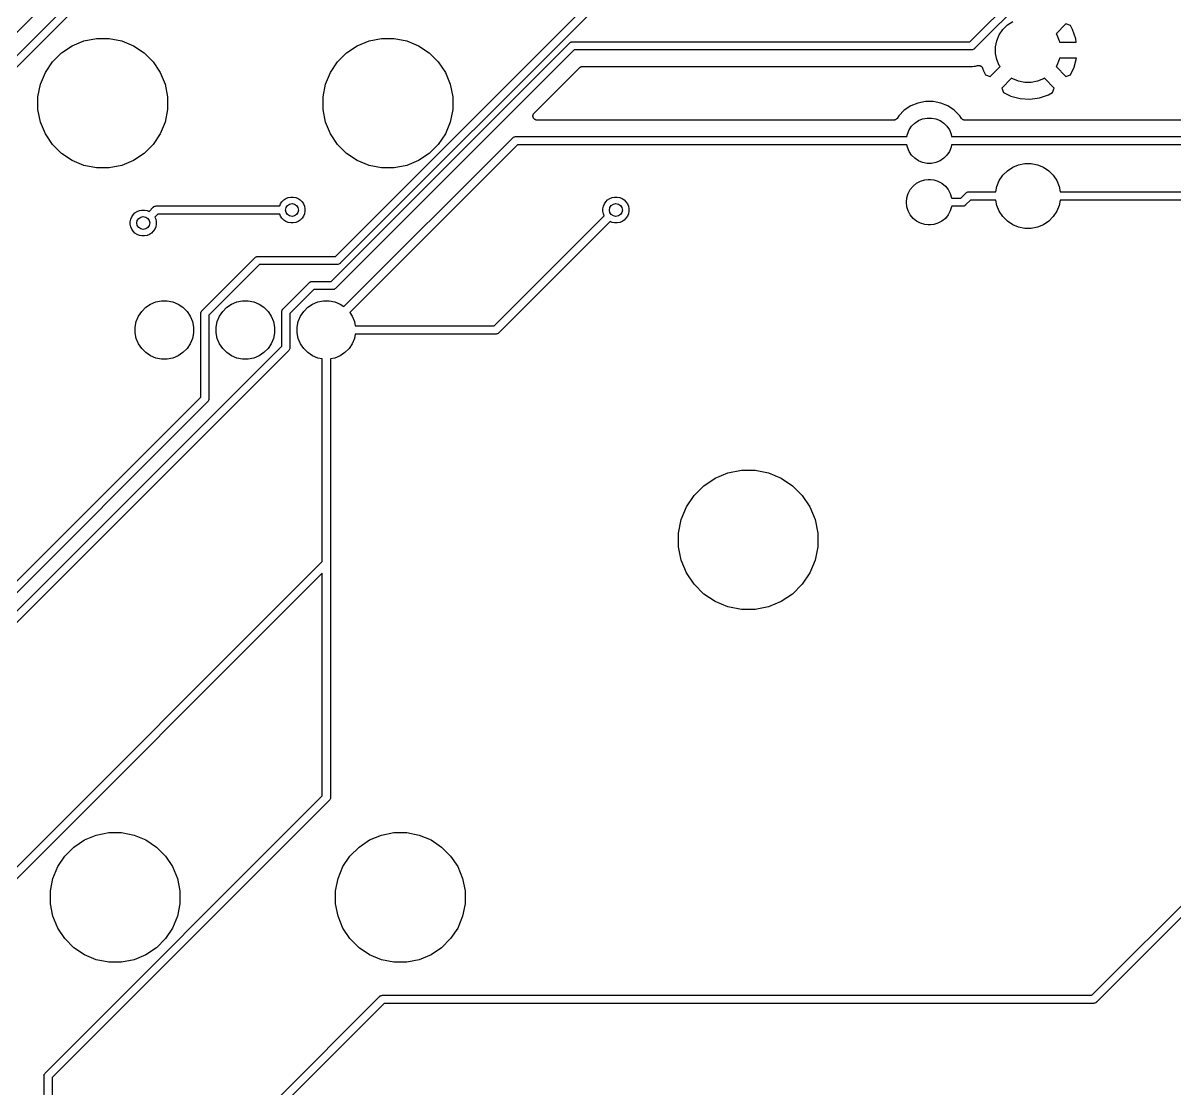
# Model space of a CAD drawing. Extents: x 3.01 to 9.03, y -6.32 to -2.47.
# Drawn here: x 5.039 to 6.439, y -5.037 to -3.742 of the extents above; entities that cross this region are included whole.
import ezdxf

# ---------------------------------------------------------------- set-up
doc = ezdxf.new("R2010")
doc.units = 0
doc.header["$MEASUREMENT"] = 0
doc.layers.add('BLACK', color=7, linetype='CONTINUOUS')

msp = doc.modelspace()

# ---------------------------------------------------------------- linework, layer by layer
at = {"layer": 'BLACK', "linetype": 'CONTINUOUS'}
for p, q in [((6.18934, -3.76491), (6.41422, -3.54004)), ((6.41991, -3.54827), (6.19503, -3.77314)), ((5.11492, -3.66983), (3.74858, -5.03618)), ((3.72058, -5.09246), (5.12993, -3.68311)), ((5.13562, -3.69134), (3.72758, -5.09938)), ((5.41851, -4.02567), (5.74336, -3.70084)), ((5.74905, -3.70907), (5.4242, -4.0339)), ((6.22511, -3.75635), (6.22942, -3.7499)), ((6.22942, -3.7499), (6.2349, -3.74442)), ((6.2349, -3.74442), (6.24135, -3.74011)), ((6.30599, -3.74315), (6.29405, -3.75509)), ((6.31161, -3.74519), (6.30599, -3.74315)), ((6.31417, -3.75), (6.31161, -3.74519)), ((6.31803, -3.76114), (6.31417, -3.75)), ((5.09853, -3.76963), (5.11286, -3.7637)), ((5.11286, -3.7637), (5.12807, -3.76067)), ((5.12807, -3.76067), (5.14358, -3.76067)), ((5.14358, -3.76067), (5.15879, -3.7637)), ((5.15879, -3.7637), (5.17312, -3.76963)), ((5.44499, -3.76963), (5.45932, -3.7637)), ((5.45932, -3.7637), (5.47453, -3.76067)), ((5.47453, -3.76067), (5.49004, -3.76067)), ((5.49004, -3.76067), (5.50525, -3.7637)), ((5.50525, -3.7637), (5.51958, -3.76963)), ((6.22063, -3.77112), (6.22214, -3.76352)), ((6.22214, -3.76352), (6.22511, -3.75635)), ((6.29405, -3.75509), (6.29489, -3.75635)), ((6.29489, -3.75635), (6.29786, -3.76352)), ((6.29786, -3.76352), (6.29818, -3.76516)), ((6.31858, -3.76516), (6.31803, -3.76114)), ((5.07467, -3.78922), (5.08563, -3.77825)), ((5.08563, -3.77825), (5.09853, -3.76963)), ((5.17312, -3.76963), (5.18602, -3.77825)), ((5.18602, -3.77825), (5.19699, -3.78922)), ((5.41316, -4.05614), (5.70277, -3.76652)), ((5.70846, -3.77475), (5.41885, -4.06437)), ((5.42112, -3.78922), (5.43209, -3.77825)), ((5.43209, -3.77825), (5.44499, -3.76963)), ((5.51958, -3.76963), (5.53248, -3.77825)), ((5.53248, -3.77825), (5.54344, -3.78922)), ((5.70277, -3.76652), (5.70292, -3.76633)), ((5.70292, -3.76633), (5.70311, -3.76618)), ((5.70311, -3.76618), (5.70367, -3.76572)), ((5.70311, -3.76618), (5.70311, -3.76618)), ((5.70367, -3.76572), (5.70428, -3.76539)), ((5.70367, -3.76572), (5.70367, -3.76572)), ((5.70367, -3.76572), (5.70367, -3.76572)), ((5.70428, -3.76539), (5.70452, -3.76526)), ((5.70452, -3.76526), (5.70453, -3.76526)), ((5.70453, -3.76526), (5.70489, -3.76515)), ((5.70489, -3.76515), (5.70545, -3.76498)), ((5.70545, -3.76498), (5.70618, -3.76491)), ((5.70545, -3.76498), (5.70545, -3.76498)), ((5.70545, -3.76498), (5.70545, -3.76498)), ((5.70618, -3.76491), (5.70642, -3.76488)), ((5.70618, -3.76491), (5.70618, -3.76491)), ((5.70642, -3.76488), (5.70666, -3.76491)), ((5.70666, -3.76491), (6.18934, -3.76491)), ((6.19114, -3.77475), (5.70846, -3.77475)), ((6.19138, -3.77477), (6.19114, -3.77475)), ((6.19162, -3.77475), (6.19138, -3.77477)), ((6.19234, -3.77468), (6.19162, -3.77475)), ((6.19162, -3.77475), (6.19162, -3.77475)), ((6.19327, -3.7744), (6.19234, -3.77468)), ((6.19413, -3.77394), (6.19327, -3.7744)), ((6.19487, -3.77332), (6.19413, -3.77394)), ((6.19503, -3.77314), (6.19487, -3.77332)), ((6.22063, -3.77888), (6.22063, -3.77112)), ((6.29818, -3.76516), (6.31858, -3.76516)), ((5.06605, -3.80211), (5.07467, -3.78922)), ((5.19699, -3.78922), (5.20561, -3.80211)), ((5.4125, -3.80211), (5.42112, -3.78922)), ((5.54344, -3.78922), (5.55206, -3.80211)), ((6.22214, -3.78648), (6.22063, -3.77888)), ((6.22511, -3.79365), (6.22214, -3.78648)), ((6.29786, -3.78648), (6.29489, -3.79365)), ((6.29818, -3.78484), (6.29786, -3.78648)), ((6.3188, -3.78484), (6.29818, -3.78484)), ((6.31595, -3.79571), (6.3188, -3.78484)), ((5.06011, -3.81644), (5.06605, -3.80211)), ((5.20561, -3.80211), (5.21154, -3.81644)), ((5.40657, -3.81644), (5.4125, -3.80211)), ((5.55206, -3.80211), (5.558, -3.81644)), ((5.69532, -3.81617), (5.71528, -3.79621)), ((5.71528, -3.79621), (5.71529, -3.7962)), ((5.71529, -3.7962), (5.71533, -3.79616)), ((5.71529, -3.7962), (5.71529, -3.7962)), ((5.71529, -3.7962), (5.71529, -3.7962)), ((5.71533, -3.79616), (5.71569, -3.79587)), ((5.71569, -3.79587), (5.71604, -3.79558)), ((5.71604, -3.79558), (5.71607, -3.79557)), ((5.71607, -3.79557), (5.71609, -3.79555)), ((5.71609, -3.79555), (5.7165, -3.79534)), ((5.7165, -3.79534), (5.71691, -3.79513)), ((5.71691, -3.79513), (5.71693, -3.79512)), ((5.71693, -3.79512), (5.71695, -3.79511)), ((5.71695, -3.79511), (5.7174, -3.79498)), ((5.7174, -3.79498), (5.71784, -3.79484)), ((5.71784, -3.79484), (5.71787, -3.79484)), ((5.71787, -3.79484), (5.71789, -3.79483)), ((5.71789, -3.79483), (5.71835, -3.79479)), ((5.71835, -3.79479), (5.71881, -3.79475)), ((5.71881, -3.79475), (6.18991, -3.79475)), ((6.18991, -3.79475), (6.18998, -3.79475)), ((6.18998, -3.79475), (6.19019, -3.79477)), ((6.19019, -3.79477), (6.1904, -3.79477)), ((6.1904, -3.79477), (6.19138, -3.79487)), ((6.19138, -3.79487), (6.19236, -3.79477)), ((6.19236, -3.79477), (6.19237, -3.79477)), ((6.19237, -3.79477), (6.19444, -3.79457)), ((6.19444, -3.79457), (6.19626, -3.79439)), ((6.19444, -3.79457), (6.19444, -3.79457)), ((6.19444, -3.79457), (6.19444, -3.79457)), ((6.19626, -3.79439), (6.19856, -3.79369)), ((6.19856, -3.79369), (6.19862, -3.79367)), ((6.19862, -3.79367), (6.19899, -3.7936)), ((6.19899, -3.7936), (6.19936, -3.79352)), ((6.19936, -3.79352), (6.19947, -3.79352)), ((6.19947, -3.79352), (6.19958, -3.79349)), ((6.19958, -3.79349), (6.19996, -3.7935)), ((6.19996, -3.7935), (6.20033, -3.79349)), ((6.20033, -3.79349), (6.20045, -3.79351)), ((6.20045, -3.79351), (6.20056, -3.79351)), ((6.20056, -3.79351), (6.20093, -3.79358)), ((6.20093, -3.79358), (6.2013, -3.79365)), ((6.2013, -3.79365), (6.2014, -3.79369)), ((6.2014, -3.79369), (6.20151, -3.79371)), ((6.20151, -3.79371), (6.20186, -3.79386)), ((6.20186, -3.79386), (6.20221, -3.79399)), ((6.20221, -3.79399), (6.20231, -3.79405)), ((6.20231, -3.79405), (6.20241, -3.79409)), ((6.20241, -3.79409), (6.20272, -3.7943)), ((6.20272, -3.7943), (6.20304, -3.7945)), ((6.20304, -3.7945), (6.20312, -3.79458)), ((6.20312, -3.79458), (6.20322, -3.79464)), ((6.20322, -3.79464), (6.20348, -3.79491)), ((6.20348, -3.79491), (6.20375, -3.79517)), ((6.20375, -3.79517), (6.20382, -3.79526)), ((6.20382, -3.79526), (6.2039, -3.79534)), ((6.2039, -3.79534), (6.20411, -3.79565)), ((6.20411, -3.79565), (6.20433, -3.79596)), ((6.20433, -3.79596), (6.20437, -3.79606)), ((6.20437, -3.79606), (6.20444, -3.79615)), ((6.20444, -3.79615), (6.20458, -3.7965)), ((6.20458, -3.7965), (6.20473, -3.79684)), ((6.20473, -3.79684), (6.20582, -3.8)), ((6.20582, -3.8), (6.20839, -3.80481)), ((6.20839, -3.80481), (6.21401, -3.80685)), ((6.21401, -3.80685), (6.22595, -3.79491)), ((6.22595, -3.79491), (6.22511, -3.79365)), ((6.29489, -3.79365), (6.29405, -3.79491)), ((6.29405, -3.79491), (6.30599, -3.80685)), ((6.30599, -3.80685), (6.3115, -3.80485)), ((6.3115, -3.80485), (6.31595, -3.79571)), ((5.05709, -3.83165), (5.06011, -3.81644)), ((5.21154, -3.81644), (5.21457, -3.83165)), ((5.40354, -3.83165), (5.40657, -3.81644)), ((5.558, -3.81644), (5.56102, -3.83165)), ((5.65995, -3.85154), (5.69532, -3.81617)), ((5.69532, -3.81617), (5.69532, -3.81617)), ((6.24009, -3.80905), (6.22815, -3.82099)), ((6.24135, -3.80989), (6.24009, -3.80905)), ((6.24852, -3.81286), (6.24135, -3.80989)), ((6.25612, -3.81437), (6.24852, -3.81286)), ((6.26388, -3.81437), (6.25612, -3.81437)), ((6.27148, -3.81286), (6.26388, -3.81437)), ((6.27865, -3.80989), (6.27148, -3.81286)), ((6.27991, -3.80905), (6.27865, -3.80989)), ((6.29185, -3.82099), (6.27991, -3.80905)), ((5.05709, -3.84716), (5.05709, -3.83165)), ((5.21457, -3.83165), (5.21457, -3.84716)), ((5.40354, -3.84716), (5.40354, -3.83165)), ((5.56102, -3.83165), (5.56102, -3.84716)), ((6.22815, -3.82099), (6.23015, -3.8265)), ((6.23015, -3.8265), (6.23929, -3.83095)), ((6.23929, -3.83095), (6.2506, -3.83391)), ((6.2506, -3.83391), (6.26227, -3.83461)), ((6.26227, -3.83461), (6.27386, -3.83303)), ((6.27386, -3.83303), (6.285, -3.82917)), ((6.285, -3.82917), (6.28981, -3.82661)), ((6.28981, -3.82661), (6.29185, -3.82099)), ((5.06011, -3.86238), (5.05709, -3.84716)), ((5.21457, -3.84716), (5.21154, -3.86238)), ((5.40657, -3.86238), (5.40354, -3.84716)), ((5.56102, -3.84716), (5.558, -3.86238)), ((6.10968, -3.84806), (6.10306, -3.85468)), ((6.11747, -3.84285), (6.10968, -3.84806)), ((6.12613, -3.83927), (6.11747, -3.84285)), ((6.13532, -3.83744), (6.12613, -3.83927)), ((6.14468, -3.83744), (6.13532, -3.83744)), ((6.15387, -3.83927), (6.14468, -3.83744)), ((6.16253, -3.84285), (6.15387, -3.83927)), ((6.17032, -3.84806), (6.16253, -3.84285)), ((6.17694, -3.85468), (6.17032, -3.84806)), ((5.06605, -3.87671), (5.06011, -3.86238)), ((5.21154, -3.86238), (5.20561, -3.87671)), ((5.4125, -3.87671), (5.40657, -3.86238)), ((5.558, -3.86238), (5.55206, -3.87671)), ((5.65848, -3.85504), (5.65853, -3.85456)), ((5.65848, -3.85505), (5.65848, -3.85504)), ((5.65848, -3.85506), (5.65848, -3.85505)), ((5.65853, -3.85554), (5.65848, -3.85506)), ((5.65853, -3.85456), (5.65858, -3.85409)), ((5.65857, -3.85602), (5.65853, -3.85554)), ((5.65858, -3.85603), (5.65857, -3.85602)), ((5.65857, -3.85602), (5.65857, -3.85602)), ((5.65858, -3.85409), (5.65859, -3.85408)), ((5.65871, -3.8565), (5.65858, -3.85603)), ((5.65859, -3.85407), (5.65873, -3.85361)), ((5.65859, -3.85408), (5.65859, -3.85407)), ((5.65885, -3.85695), (5.65871, -3.8565)), ((5.65873, -3.85361), (5.65887, -3.85316)), ((5.65885, -3.85696), (5.65885, -3.85695)), ((5.65885, -3.85697), (5.65885, -3.85696)), ((5.65908, -3.8574), (5.65885, -3.85697)), ((5.65887, -3.85314), (5.6591, -3.85272)), ((5.65887, -3.85315), (5.65887, -3.85314)), ((5.65887, -3.85316), (5.65887, -3.85315)), ((5.6593, -3.85782), (5.65908, -3.8574)), ((5.6591, -3.85272), (5.65933, -3.8523)), ((5.65931, -3.85782), (5.6593, -3.85782)), ((5.65931, -3.85783), (5.65931, -3.85782)), ((5.65961, -3.8582), (5.65931, -3.85783)), ((5.65933, -3.85229), (5.65934, -3.85228)), ((5.65933, -3.8523), (5.65933, -3.85229)), ((5.65934, -3.85228), (5.65965, -3.85191)), ((5.65991, -3.85858), (5.65961, -3.8582)), ((5.65965, -3.85191), (5.65995, -3.85154)), ((5.65992, -3.85858), (5.65991, -3.85858)), ((5.65992, -3.85859), (5.65992, -3.85858)), ((5.66029, -3.8589), (5.65992, -3.85859)), ((5.66066, -3.8592), (5.66029, -3.8589)), ((5.66067, -3.85921), (5.66066, -3.8592)), ((5.66109, -3.85944), (5.66067, -3.85921)), ((5.66067, -3.85921), (5.66067, -3.85921)), ((5.66151, -3.85967), (5.66109, -3.85944)), ((5.66152, -3.85968), (5.66151, -3.85967)), ((5.66153, -3.85968), (5.66152, -3.85968)), ((5.66198, -3.85982), (5.66153, -3.85968)), ((5.66244, -3.85997), (5.66198, -3.85982)), ((5.66245, -3.85997), (5.66244, -3.85997)), ((5.66246, -3.85997), (5.66245, -3.85997)), ((5.66293, -3.86002), (5.66246, -3.85997)), ((5.66341, -3.86008), (5.66293, -3.86002)), ((5.66343, -3.86008), (5.66341, -3.86008)), ((5.66348, -3.86008), (5.66343, -3.86008)), ((5.66343, -3.86008), (5.66343, -3.86008)), ((5.66343, -3.86008), (5.66343, -3.86008)), ((6.09678, -3.86008), (5.66348, -3.86008)), ((6.09724, -3.86003), (6.09678, -3.86008)), ((6.0977, -3.85999), (6.09724, -3.86003)), ((6.09773, -3.85999), (6.0977, -3.85999)), ((6.09775, -3.85998), (6.09773, -3.85999)), ((6.0982, -3.85985), (6.09775, -3.85998)), ((6.09864, -3.85972), (6.0982, -3.85985)), ((6.09866, -3.85971), (6.09864, -3.85972)), ((6.09869, -3.8597), (6.09866, -3.85971)), ((6.0991, -3.85948), (6.09869, -3.8597)), ((6.09951, -3.85927), (6.0991, -3.85948)), ((6.09953, -3.85925), (6.09951, -3.85927)), ((6.09955, -3.85924), (6.09953, -3.85925)), ((6.09991, -3.85895), (6.09955, -3.85924)), ((6.10027, -3.85866), (6.09991, -3.85895)), ((6.10029, -3.85864), (6.10027, -3.85866)), ((6.1003, -3.85863), (6.10029, -3.85864)), ((6.1006, -3.85827), (6.1003, -3.85863)), ((6.1009, -3.85791), (6.1006, -3.85827)), ((6.10093, -3.85788), (6.1009, -3.85791)), ((6.10094, -3.85786), (6.10093, -3.85787)), ((6.10093, -3.85787), (6.10093, -3.85787)), ((6.10093, -3.85787), (6.10093, -3.85788)), ((6.10306, -3.85468), (6.10094, -3.85786)), ((6.12243, -3.86359), (6.12695, -3.86058)), ((6.12695, -3.86058), (6.13196, -3.8585)), ((6.13196, -3.8585), (6.13729, -3.85744)), ((6.13729, -3.85744), (6.14271, -3.85744)), ((6.14271, -3.85744), (6.14804, -3.8585)), ((6.14804, -3.8585), (6.15305, -3.86058)), ((6.15305, -3.86058), (6.15757, -3.86359)), ((6.17906, -3.85786), (6.17694, -3.85468)), ((6.17936, -3.85822), (6.17906, -3.85786)), ((6.17965, -3.85858), (6.17936, -3.85822)), ((6.17967, -3.85859), (6.17965, -3.85858)), ((6.17968, -3.85861), (6.17967, -3.85859)), ((6.18004, -3.85891), (6.17968, -3.85861)), ((6.18039, -3.8592), (6.18004, -3.85891)), ((6.18042, -3.85922), (6.18039, -3.8592)), ((6.18043, -3.85923), (6.18042, -3.85922)), ((6.18084, -3.85945), (6.18043, -3.85923)), ((6.18125, -3.85967), (6.18084, -3.85945)), ((6.18127, -3.85968), (6.18125, -3.85967)), ((6.18129, -3.85969), (6.18127, -3.85968)), ((6.18174, -3.85983), (6.18129, -3.85969)), ((6.18218, -3.85997), (6.18174, -3.85983)), ((6.1822, -3.85997), (6.18218, -3.85997)), ((6.18223, -3.85998), (6.1822, -3.85997)), ((6.18268, -3.86003), (6.18223, -3.85998)), ((6.18315, -3.86008), (6.18268, -3.86003)), ((6.1832, -3.86008), (6.18315, -3.86008)), ((6.18322, -3.86008), (6.1832, -3.86008)), ((6.1832, -3.86008), (6.1832, -3.86008)), ((6.1832, -3.86008), (6.1832, -3.86008)), ((6.67353, -3.86008), (6.18322, -3.86008)), ((5.07467, -3.8896), (5.06605, -3.87671)), ((5.20561, -3.87671), (5.19699, -3.8896)), ((5.42112, -3.8896), (5.4125, -3.87671)), ((5.55206, -3.87671), (5.54344, -3.8896)), ((6.1135, -3.87696), (6.11558, -3.87195)), ((6.11558, -3.87195), (6.11859, -3.86743)), ((6.11859, -3.86743), (6.12243, -3.86359)), ((6.15757, -3.86359), (6.16141, -3.86743)), ((6.16141, -3.86743), (6.16442, -3.87195)), ((6.16442, -3.87195), (6.1665, -3.87696)), ((5.08563, -3.90057), (5.07467, -3.8896)), ((5.19699, -3.8896), (5.18602, -3.90057)), ((5.43209, -3.90057), (5.42112, -3.8896)), ((5.42885, -4.08667), (5.63383, -3.88169)), ((5.63952, -3.88992), (5.43581, -4.09363)), ((5.54344, -3.8896), (5.53248, -3.90057)), ((5.63383, -3.88169), (5.63398, -3.8815)), ((5.63398, -3.8815), (5.63417, -3.88135)), ((5.63417, -3.88135), (5.63473, -3.88089)), ((5.63417, -3.88135), (5.63417, -3.88135)), ((5.63473, -3.88089), (5.63559, -3.88043)), ((5.63559, -3.88043), (5.63652, -3.88015)), ((5.63652, -3.88015), (5.63724, -3.88008)), ((5.63724, -3.88008), (5.63748, -3.88006)), ((5.63724, -3.88008), (5.63724, -3.88008)), ((5.63748, -3.88006), (5.63772, -3.88008)), ((5.63772, -3.88008), (6.11288, -3.88008)), ((6.11288, -3.88992), (5.63952, -3.88992)), ((6.11288, -3.88008), (6.1135, -3.87696)), ((6.1135, -3.89304), (6.11288, -3.88992)), ((6.1665, -3.87696), (6.16712, -3.88008)), ((6.16712, -3.88992), (6.1665, -3.89304)), ((6.16712, -3.88008), (6.67476, -3.88008)), ((6.67008, -3.88992), (6.16712, -3.88992)), ((5.09853, -3.90919), (5.08563, -3.90057)), ((5.18602, -3.90057), (5.17312, -3.90919)), ((5.44499, -3.90919), (5.43209, -3.90057)), ((5.53248, -3.90057), (5.51958, -3.90919)), ((6.11558, -3.89805), (6.1135, -3.89304)), ((6.11859, -3.90257), (6.11558, -3.89805)), ((6.12243, -3.90641), (6.11859, -3.90257)), ((6.16141, -3.90257), (6.15757, -3.90641)), ((6.16442, -3.89805), (6.16141, -3.90257)), ((6.1665, -3.89304), (6.16442, -3.89805)), ((5.11286, -3.91512), (5.09853, -3.90919)), ((5.12807, -3.91815), (5.11286, -3.91512)), ((5.14358, -3.91815), (5.12807, -3.91815)), ((5.15879, -3.91512), (5.14358, -3.91815)), ((5.17312, -3.90919), (5.15879, -3.91512)), ((5.45932, -3.91512), (5.44499, -3.90919)), ((5.47453, -3.91815), (5.45932, -3.91512)), ((5.49004, -3.91815), (5.47453, -3.91815)), ((5.50525, -3.91512), (5.49004, -3.91815)), ((5.51958, -3.90919), (5.50525, -3.91512)), ((6.12695, -3.90942), (6.12243, -3.90641)), ((6.13196, -3.9115), (6.12695, -3.90942)), ((6.13729, -3.91256), (6.13196, -3.9115)), ((6.14271, -3.91256), (6.13729, -3.91256)), ((6.14804, -3.9115), (6.14271, -3.91256)), ((6.15305, -3.90942), (6.14804, -3.9115)), ((6.15757, -3.90641), (6.15305, -3.90942)), ((6.2349, -3.92158), (6.24135, -3.91728)), ((6.24135, -3.91728), (6.24852, -3.91431)), ((6.24852, -3.91431), (6.25612, -3.9128)), ((6.25612, -3.9128), (6.26388, -3.9128)), ((6.26388, -3.9128), (6.27148, -3.91431)), ((6.27148, -3.91431), (6.27865, -3.91728)), ((6.27865, -3.91728), (6.2851, -3.92158)), ((6.1294, -3.93422), (6.1346, -3.93264)), ((6.1346, -3.93264), (6.13865, -3.93224)), ((6.13865, -3.93224), (6.14135, -3.93224)), ((6.14135, -3.93224), (6.1454, -3.93264)), ((6.1454, -3.93264), (6.1506, -3.93422)), ((6.22511, -3.93352), (6.22942, -3.92707)), ((6.22942, -3.92707), (6.2349, -3.92158)), ((6.2851, -3.92158), (6.29058, -3.92707)), ((6.29058, -3.92707), (6.29489, -3.93352)), ((6.11442, -3.94921), (6.11697, -3.94442)), ((6.11697, -3.94442), (6.12042, -3.94022)), ((6.12042, -3.94022), (6.12461, -3.93678)), ((6.12461, -3.93678), (6.1294, -3.93422)), ((6.1506, -3.93422), (6.15539, -3.93678)), ((6.15539, -3.93678), (6.15958, -3.94022)), ((6.15958, -3.94022), (6.16303, -3.94442)), ((6.16303, -3.94442), (6.16558, -3.94921)), ((6.22084, -3.94724), (6.22214, -3.94068)), ((6.22214, -3.94068), (6.22511, -3.93352)), ((6.29489, -3.93352), (6.29786, -3.94068)), ((6.29786, -3.94068), (6.29916, -3.94724)), ((5.35179, -3.96179), (5.35352, -3.95921)), ((5.35352, -3.95921), (5.35571, -3.95702)), ((5.35571, -3.95702), (5.35829, -3.9553)), ((5.35829, -3.9553), (5.36115, -3.95411)), ((5.36115, -3.95411), (5.3642, -3.9535)), ((5.3642, -3.9535), (5.3673, -3.9535)), ((5.3673, -3.9535), (5.37034, -3.95411)), ((5.37034, -3.95411), (5.37321, -3.9553)), ((5.37321, -3.9553), (5.37579, -3.95702)), ((5.37579, -3.95702), (5.37798, -3.95921)), ((5.37798, -3.95921), (5.3797, -3.96179)), ((5.7453, -3.96179), (5.74702, -3.95921)), ((5.74702, -3.95921), (5.74921, -3.95702)), ((5.74921, -3.95702), (5.75179, -3.9553)), ((5.75179, -3.9553), (5.75466, -3.95411)), ((5.75466, -3.95411), (5.7577, -3.9535)), ((5.7577, -3.9535), (5.7608, -3.9535)), ((5.7608, -3.9535), (5.76385, -3.95411)), ((5.76385, -3.95411), (5.76671, -3.9553)), ((5.76671, -3.9553), (5.76929, -3.95702)), ((5.76929, -3.95702), (5.77148, -3.95921)), ((5.77148, -3.95921), (5.77321, -3.96179)), ((6.11231, -3.9598), (6.11284, -3.9544)), ((6.11284, -3.96521), (6.11231, -3.9598)), ((6.11284, -3.9544), (6.11442, -3.94921)), ((6.16558, -3.94921), (6.16716, -3.9544)), ((6.16716, -3.9544), (6.16721, -3.95488)), ((6.16721, -3.95488), (6.17833, -3.95488)), ((6.17833, -3.95488), (6.18435, -3.94886)), ((6.19004, -3.95709), (6.18402, -3.96311)), ((6.18435, -3.94886), (6.18451, -3.94867)), ((6.18451, -3.94867), (6.18469, -3.94851)), ((6.18469, -3.94851), (6.18525, -3.94806)), ((6.18469, -3.94851), (6.18469, -3.94851)), ((6.18525, -3.94806), (6.18526, -3.94805)), ((6.18526, -3.94805), (6.18611, -3.9476)), ((6.18611, -3.9476), (6.18704, -3.94732)), ((6.18704, -3.94732), (6.18776, -3.94724)), ((6.18776, -3.94724), (6.188, -3.94722)), ((6.18776, -3.94724), (6.18776, -3.94724)), ((6.188, -3.94722), (6.18824, -3.94724)), ((6.18824, -3.94724), (6.22084, -3.94724)), ((6.22084, -3.95709), (6.19004, -3.95709)), ((6.22214, -3.96365), (6.22084, -3.95709)), ((6.29916, -3.95709), (6.29786, -3.96365)), ((6.29916, -3.94724), (6.47674, -3.94724)), ((6.47674, -3.95709), (6.29916, -3.95709)), ((5.17277, -3.97496), (5.17496, -3.97277)), ((5.17496, -3.97277), (5.17754, -3.97104)), ((5.17754, -3.97104), (5.18041, -3.96986)), ((5.18041, -3.96986), (5.18345, -3.96925)), ((5.18345, -3.96925), (5.18655, -3.96925)), ((5.18655, -3.96925), (5.18959, -3.96986)), ((5.18959, -3.96986), (5.19213, -3.97091)), ((5.19213, -3.97091), (5.1971, -3.96594)), ((5.1971, -3.96594), (5.19725, -3.96576)), ((5.19725, -3.96576), (5.19768, -3.9654)), ((5.19768, -3.9654), (5.198, -3.96514)), ((5.198, -3.96514), (5.19886, -3.96468)), ((5.19886, -3.96468), (5.19894, -3.96466)), ((5.19894, -3.96466), (5.19978, -3.9644)), ((5.20279, -3.97417), (5.19909, -3.97787)), ((5.19978, -3.9644), (5.20051, -3.96433)), ((5.20051, -3.96433), (5.20075, -3.96431)), ((5.20051, -3.96433), (5.20051, -3.96433)), ((5.20075, -3.96431), (5.20099, -3.96433)), ((5.20099, -3.96433), (5.35074, -3.96433)), ((5.35074, -3.97417), (5.20279, -3.97417)), ((5.35074, -3.96433), (5.35179, -3.96179)), ((5.35179, -3.97671), (5.35074, -3.97417)), ((5.3797, -3.96179), (5.38089, -3.96466)), ((5.38089, -3.97385), (5.3797, -3.97671)), ((5.38089, -3.96466), (5.3815, -3.9677)), ((5.3815, -3.9708), (5.38089, -3.97385)), ((5.3815, -3.9677), (5.3815, -3.9708)), ((5.7435, -3.9677), (5.74411, -3.96466)), ((5.7435, -3.9708), (5.7435, -3.9677)), ((5.74411, -3.97385), (5.7435, -3.9708)), ((5.74411, -3.96466), (5.7453, -3.96179)), ((5.74516, -3.97638), (5.74411, -3.97385)), ((5.77321, -3.96179), (5.77439, -3.96466)), ((5.77439, -3.97385), (5.77321, -3.97671)), ((5.77439, -3.96466), (5.775, -3.9677)), ((5.775, -3.9708), (5.77439, -3.97385)), ((5.775, -3.9677), (5.775, -3.9708)), ((6.11442, -3.9704), (6.11284, -3.96521)), ((6.11697, -3.97519), (6.11442, -3.9704)), ((6.16558, -3.9704), (6.16303, -3.97519)), ((6.16716, -3.96521), (6.16558, -3.9704)), ((6.16721, -3.96472), (6.16716, -3.96521)), ((6.18013, -3.96472), (6.16721, -3.96472)), ((6.18037, -3.96475), (6.18013, -3.96472)), ((6.18061, -3.96472), (6.18037, -3.96475)), ((6.18133, -3.96465), (6.18061, -3.96472)), ((6.18061, -3.96472), (6.18061, -3.96472)), ((6.18226, -3.96437), (6.18133, -3.96465)), ((6.18311, -3.96391), (6.18226, -3.96437)), ((6.18386, -3.9633), (6.18311, -3.96391)), ((6.18402, -3.96311), (6.18386, -3.9633)), ((6.22511, -3.97081), (6.22214, -3.96365)), ((6.22942, -3.97726), (6.22511, -3.97081)), ((6.29489, -3.97081), (6.29058, -3.97726)), ((6.29786, -3.96365), (6.29489, -3.97081)), ((5.16925, -3.98345), (5.16986, -3.98041)), ((5.16925, -3.98655), (5.16925, -3.98345)), ((5.16986, -3.98959), (5.16925, -3.98655)), ((5.16986, -3.98041), (5.17104, -3.97754)), ((5.17104, -3.97754), (5.17277, -3.97496)), ((5.19909, -3.97787), (5.20014, -3.98041)), ((5.20014, -3.98041), (5.20075, -3.98345)), ((5.20075, -3.98655), (5.20014, -3.98959)), ((5.20075, -3.98345), (5.20075, -3.98655)), ((5.35352, -3.97929), (5.35179, -3.97671)), ((5.35571, -3.98148), (5.35352, -3.97929)), ((5.35829, -3.98321), (5.35571, -3.98148)), ((5.36115, -3.98439), (5.35829, -3.98321)), ((5.3642, -3.985), (5.36115, -3.98439)), ((5.3673, -3.985), (5.3642, -3.985)), ((5.37034, -3.98439), (5.3673, -3.985)), ((5.37321, -3.98321), (5.37034, -3.98439)), ((5.37579, -3.98148), (5.37321, -3.98321)), ((5.37798, -3.97929), (5.37579, -3.98148)), ((5.3797, -3.97671), (5.37798, -3.97929)), ((5.61147, -4.11008), (5.74516, -3.97638)), ((5.75212, -3.98334), (5.61715, -4.11831)), ((5.75466, -3.98439), (5.75212, -3.98334)), ((5.7577, -3.985), (5.75466, -3.98439)), ((5.7608, -3.985), (5.7577, -3.985)), ((5.76385, -3.98439), (5.7608, -3.985)), ((5.76671, -3.98321), (5.76385, -3.98439)), ((5.76929, -3.98148), (5.76671, -3.98321)), ((5.77148, -3.97929), (5.76929, -3.98148)), ((5.77321, -3.97671), (5.77148, -3.97929)), ((6.12042, -3.97938), (6.11697, -3.97519)), ((6.12461, -3.98283), (6.12042, -3.97938)), ((6.1294, -3.98539), (6.12461, -3.98283)), ((6.1346, -3.98696), (6.1294, -3.98539)), ((6.13865, -3.98736), (6.1346, -3.98696)), ((6.14135, -3.98736), (6.13865, -3.98736)), ((6.1454, -3.98696), (6.14135, -3.98736)), ((6.1506, -3.98539), (6.1454, -3.98696)), ((6.15539, -3.98283), (6.1506, -3.98539)), ((6.15958, -3.97938), (6.15539, -3.98283)), ((6.16303, -3.97519), (6.15958, -3.97938)), ((6.2349, -3.98275), (6.22942, -3.97726)), ((6.24135, -3.98705), (6.2349, -3.98275)), ((6.24852, -3.99002), (6.24135, -3.98705)), ((6.27865, -3.98705), (6.27148, -3.99002)), ((6.2851, -3.98275), (6.27865, -3.98705)), ((6.29058, -3.97726), (6.2851, -3.98275)), ((5.17104, -3.99246), (5.16986, -3.98959)), ((5.17277, -3.99504), (5.17104, -3.99246)), ((5.17496, -3.99723), (5.17277, -3.99504)), ((5.17754, -3.99896), (5.17496, -3.99723)), ((5.18041, -4.00014), (5.17754, -3.99896)), ((5.18345, -4.00075), (5.18041, -4.00014)), ((5.18655, -4.00075), (5.18345, -4.00075)), ((5.18959, -4.00014), (5.18655, -4.00075)), ((5.19246, -3.99896), (5.18959, -4.00014)), ((5.19504, -3.99723), (5.19246, -3.99896)), ((5.19723, -3.99504), (5.19504, -3.99723)), ((5.19896, -3.99246), (5.19723, -3.99504)), ((5.20014, -3.98959), (5.19896, -3.99246)), ((6.25612, -3.99154), (6.24852, -3.99002)), ((6.26388, -3.99154), (6.25612, -3.99154)), ((6.27148, -3.99002), (6.26388, -3.99154)), ((5.25653, -4.09143), (5.32064, -4.02728)), ((5.32064, -4.02728), (5.32079, -4.02709)), ((5.32079, -4.02709), (5.32109, -4.02685)), ((5.32109, -4.02685), (5.32154, -4.02648)), ((5.32154, -4.02648), (5.322, -4.02623)), ((5.32154, -4.02648), (5.32154, -4.02648)), ((5.32154, -4.02648), (5.32154, -4.02648)), ((5.322, -4.02623), (5.3224, -4.02602)), ((5.3224, -4.02602), (5.32291, -4.02587)), ((5.3224, -4.02602), (5.3224, -4.02602)), ((5.3224, -4.02602), (5.3224, -4.02602)), ((5.32291, -4.02587), (5.32333, -4.02574)), ((5.32333, -4.02574), (5.32391, -4.02568)), ((5.32333, -4.02574), (5.32333, -4.02574)), ((5.32333, -4.02574), (5.32333, -4.02574)), ((5.32391, -4.02568), (5.32429, -4.02565)), ((5.32429, -4.02565), (5.32453, -4.02567)), ((5.32453, -4.02567), (5.41851, -4.02567)), ((5.32633, -4.03551), (5.26476, -4.09712)), ((5.42031, -4.03551), (5.32633, -4.03551)), ((5.42055, -4.03554), (5.42031, -4.03551)), ((5.42079, -4.03551), (5.42055, -4.03554)), ((5.42152, -4.03544), (5.42079, -4.03551)), ((5.42079, -4.03551), (5.42079, -4.03551)), ((5.42244, -4.03516), (5.42152, -4.03544)), ((5.4233, -4.0347), (5.42244, -4.03516)), ((5.42405, -4.03409), (5.4233, -4.0347)), ((5.4242, -4.0339), (5.42405, -4.03409)), ((5.35496, -4.08922), (5.38647, -4.05775)), ((5.38647, -4.05775), (5.38662, -4.05757)), ((5.38662, -4.05757), (5.38681, -4.05741)), ((5.38681, -4.05741), (5.38701, -4.05725)), ((5.38681, -4.05741), (5.38681, -4.05741)), ((5.38701, -4.05725), (5.38737, -4.05695)), ((5.38737, -4.05695), (5.38781, -4.05672)), ((5.38737, -4.05695), (5.38737, -4.05695)), ((5.38737, -4.05695), (5.38737, -4.05695)), ((5.38781, -4.05672), (5.38823, -4.05649)), ((5.38823, -4.05649), (5.38867, -4.05636)), ((5.38823, -4.05649), (5.38823, -4.05649)), ((5.38823, -4.05649), (5.38823, -4.05649)), ((5.38867, -4.05636), (5.38915, -4.05621)), ((5.38915, -4.05621), (5.38916, -4.05621)), ((5.38916, -4.05621), (5.38957, -4.05617)), ((5.38916, -4.05621), (5.38916, -4.05621)), ((5.38957, -4.05617), (5.38988, -4.05614)), ((5.38988, -4.05614), (5.39012, -4.05612)), ((5.38988, -4.05614), (5.38988, -4.05614)), ((5.39012, -4.05612), (5.39036, -4.05614)), ((5.39036, -4.05614), (5.41316, -4.05614)), ((5.39215, -4.06598), (5.36319, -4.09491)), ((5.41496, -4.06598), (5.39215, -4.06598)), ((5.4152, -4.06601), (5.41496, -4.06598)), ((5.41544, -4.06598), (5.4152, -4.06601)), ((5.41616, -4.06591), (5.41544, -4.06598)), ((5.41544, -4.06598), (5.41544, -4.06598)), ((5.41709, -4.06563), (5.41616, -4.06591)), ((5.41794, -4.06517), (5.41709, -4.06563)), ((5.41851, -4.06471), (5.41794, -4.06517)), ((5.41794, -4.06517), (5.41794, -4.06517)), ((5.41794, -4.06517), (5.41794, -4.06517)), ((5.41869, -4.06456), (5.41851, -4.06471)), ((5.41885, -4.06437), (5.41869, -4.06456)), ((5.18804, -4.08748), (5.19385, -4.0836)), ((5.19385, -4.0836), (5.20029, -4.08093)), ((5.20029, -4.08093), (5.20714, -4.07957)), ((5.20714, -4.07957), (5.21412, -4.07957)), ((5.21412, -4.07957), (5.22097, -4.08093)), ((5.22097, -4.08093), (5.22741, -4.0836)), ((5.22741, -4.0836), (5.23322, -4.08748)), ((5.28647, -4.08748), (5.29227, -4.0836)), ((5.29227, -4.0836), (5.29872, -4.08093)), ((5.29872, -4.08093), (5.30557, -4.07957)), ((5.30557, -4.07957), (5.31254, -4.07957)), ((5.31254, -4.07957), (5.31939, -4.08093)), ((5.31939, -4.08093), (5.32584, -4.0836)), ((5.32584, -4.0836), (5.33164, -4.08748)), ((5.38489, -4.08748), (5.3907, -4.0836)), ((5.3907, -4.0836), (5.39714, -4.08093)), ((5.39714, -4.08093), (5.40399, -4.07957)), ((5.40399, -4.07957), (5.41097, -4.07957)), ((5.41097, -4.07957), (5.41782, -4.08093)), ((5.41782, -4.08093), (5.42426, -4.0836)), ((5.42426, -4.0836), (5.42885, -4.08667)), ((5.17656, -4.10466), (5.17923, -4.09822)), ((5.17923, -4.09822), (5.18311, -4.09241)), ((5.18311, -4.09241), (5.18804, -4.08748)), ((5.23322, -4.08748), (5.23815, -4.09241)), ((5.23815, -4.09241), (5.24203, -4.09822)), ((5.24203, -4.09822), (5.2447, -4.10466)), ((5.2549, -4.09508), (5.25492, -4.09484)), ((5.25492, -4.09532), (5.2549, -4.09508)), ((5.25492, -4.09484), (5.25495, -4.09452)), ((5.25492, -4.09484), (5.25492, -4.09484)), ((5.25492, -4.19658), (5.25492, -4.09532)), ((5.25495, -4.09452), (5.25499, -4.09412)), ((5.25499, -4.09411), (5.25515, -4.09358)), ((5.25499, -4.09412), (5.25499, -4.09411)), ((5.25499, -4.09411), (5.25499, -4.09411)), ((5.25515, -4.09358), (5.25527, -4.09319)), ((5.25527, -4.09319), (5.25557, -4.09263)), ((5.25527, -4.09319), (5.25527, -4.09319)), ((5.25527, -4.09319), (5.25527, -4.09319)), ((5.25557, -4.09263), (5.25573, -4.09233)), ((5.25573, -4.09233), (5.25608, -4.09191)), ((5.25573, -4.09233), (5.25573, -4.09233)), ((5.25573, -4.09233), (5.25573, -4.09233)), ((5.25608, -4.09191), (5.25619, -4.09177)), ((5.25619, -4.09177), (5.25635, -4.09158)), ((5.25619, -4.09177), (5.25619, -4.09177)), ((5.25635, -4.09158), (5.25653, -4.09143)), ((5.26476, -4.09712), (5.26476, -4.19838)), ((5.27498, -4.10466), (5.27765, -4.09822)), ((5.27765, -4.09822), (5.28153, -4.09241)), ((5.28153, -4.09241), (5.28647, -4.08748)), ((5.33164, -4.08748), (5.33658, -4.09241)), ((5.33658, -4.09241), (5.34046, -4.09822)), ((5.34046, -4.09822), (5.34313, -4.10466)), ((5.35332, -4.09287), (5.35337, -4.09237)), ((5.35335, -4.09311), (5.35332, -4.09287)), ((5.35335, -4.1345), (5.35335, -4.09311)), ((5.35337, -4.09237), (5.35342, -4.09191)), ((5.35342, -4.09191), (5.35358, -4.09137)), ((5.35342, -4.09191), (5.35342, -4.09191)), ((5.35342, -4.09191), (5.35342, -4.09191)), ((5.35358, -4.09137), (5.3537, -4.09098)), ((5.3537, -4.09098), (5.35393, -4.09055)), ((5.3537, -4.09098), (5.3537, -4.09098)), ((5.3537, -4.09098), (5.3537, -4.09098)), ((5.35393, -4.09055), (5.35416, -4.09013)), ((5.35416, -4.09012), (5.35448, -4.08973)), ((5.35416, -4.09013), (5.35416, -4.09012)), ((5.35416, -4.09013), (5.35416, -4.09013)), ((5.35448, -4.08973), (5.35477, -4.08938)), ((5.35477, -4.08938), (5.35496, -4.08922)), ((5.36319, -4.09491), (5.36319, -4.13629)), ((5.37341, -4.10466), (5.37608, -4.09822)), ((5.37608, -4.09822), (5.37996, -4.09241)), ((5.37996, -4.09241), (5.38489, -4.08748)), ((5.43581, -4.09363), (5.43888, -4.09822)), ((5.43888, -4.09822), (5.44155, -4.10466)), ((5.1752, -4.11151), (5.17656, -4.10466)), ((5.1752, -4.11849), (5.1752, -4.11151)), ((5.2447, -4.10466), (5.24606, -4.11151)), ((5.24606, -4.11151), (5.24606, -4.11849)), ((5.27362, -4.11151), (5.27498, -4.10466)), ((5.27362, -4.11849), (5.27362, -4.11151)), ((5.34313, -4.10466), (5.34449, -4.11151)), ((5.34449, -4.11151), (5.34449, -4.11849)), ((5.37205, -4.11151), (5.37341, -4.10466)), ((5.37205, -4.11849), (5.37205, -4.11151)), ((5.44155, -4.10466), (5.44263, -4.11008)), ((5.44263, -4.11008), (5.61147, -4.11008)), ((5.17656, -4.12534), (5.1752, -4.11849)), ((5.17923, -4.13178), (5.17656, -4.12534)), ((5.2447, -4.12534), (5.24203, -4.13178)), ((5.24606, -4.11849), (5.2447, -4.12534)), ((5.27498, -4.12534), (5.27362, -4.11849)), ((5.27765, -4.13178), (5.27498, -4.12534)), ((5.34313, -4.12534), (5.34046, -4.13178)), ((5.34449, -4.11849), (5.34313, -4.12534)), ((5.37341, -4.12534), (5.37205, -4.11849)), ((5.37608, -4.13178), (5.37341, -4.12534)), ((5.44155, -4.12534), (5.43888, -4.13178)), ((5.44263, -4.11992), (5.44155, -4.12534)), ((5.61326, -4.11992), (5.44263, -4.11992)), ((5.6135, -4.11994), (5.61326, -4.11992)), ((5.61375, -4.11992), (5.6135, -4.11994)), ((5.61447, -4.11985), (5.61375, -4.11992)), ((5.61375, -4.11992), (5.61375, -4.11992)), ((5.6154, -4.11957), (5.61447, -4.11985)), ((5.61625, -4.11911), (5.6154, -4.11957)), ((5.617, -4.1185), (5.61625, -4.11911)), ((5.61715, -4.11831), (5.617, -4.1185)), ((4.51001, -4.97783), (5.35335, -4.1345)), ((5.36158, -4.14019), (4.5157, -4.98606)), ((5.18311, -4.13759), (5.17923, -4.13178)), ((5.18804, -4.14252), (5.18311, -4.13759)), ((5.19385, -4.1464), (5.18804, -4.14252)), ((5.23322, -4.14252), (5.22741, -4.1464)), ((5.23815, -4.13759), (5.23322, -4.14252)), ((5.24203, -4.13178), (5.23815, -4.13759)), ((5.28153, -4.13759), (5.27765, -4.13178)), ((5.28647, -4.14252), (5.28153, -4.13759)), ((5.29227, -4.1464), (5.28647, -4.14252)), ((5.33164, -4.14252), (5.32584, -4.1464)), ((5.33658, -4.13759), (5.33164, -4.14252)), ((5.34046, -4.13178), (5.33658, -4.13759)), ((5.36176, -4.14003), (5.36158, -4.14019)), ((5.36192, -4.13984), (5.36176, -4.14003)), ((5.36238, -4.13928), (5.36192, -4.13984)), ((5.36192, -4.13984), (5.36192, -4.13984)), ((5.36246, -4.13913), (5.36238, -4.13928)), ((5.36284, -4.13843), (5.36246, -4.13913)), ((5.36312, -4.1375), (5.36284, -4.13843)), ((5.36319, -4.13678), (5.36312, -4.1375)), ((5.36319, -4.13629), (5.36321, -4.13654)), ((5.36321, -4.13654), (5.36319, -4.13678)), ((5.36319, -4.13678), (5.36319, -4.13678)), ((5.37996, -4.13759), (5.37608, -4.13178)), ((5.38489, -4.14252), (5.37996, -4.13759)), ((5.3907, -4.1464), (5.38489, -4.14252)), ((5.43007, -4.14252), (5.42426, -4.1464)), ((5.435, -4.13759), (5.43007, -4.14252)), ((5.43888, -4.13178), (5.435, -4.13759)), ((6.33741, -4.92339), (7.12773, -4.13307)), ((7.13342, -4.1413), (6.3431, -4.93162)), ((5.20029, -4.14907), (5.19385, -4.1464)), ((5.20714, -4.15043), (5.20029, -4.14907)), ((5.21412, -4.15043), (5.20714, -4.15043)), ((5.22097, -4.14907), (5.21412, -4.15043)), ((5.22741, -4.1464), (5.22097, -4.14907)), ((5.29872, -4.14907), (5.29227, -4.1464)), ((5.30557, -4.15043), (5.29872, -4.14907)), ((5.31254, -4.15043), (5.30557, -4.15043)), ((5.31939, -4.14907), (5.31254, -4.15043)), ((5.32584, -4.1464), (5.31939, -4.14907)), ((5.39714, -4.14907), (5.3907, -4.1464)), ((5.40256, -4.15015), (5.39714, -4.14907)), ((5.40256, -4.16535), (5.40256, -4.15015)), ((5.41782, -4.14907), (5.4124, -4.15015)), ((5.4124, -4.15015), (5.4124, -4.39826)), ((5.42426, -4.1464), (5.41782, -4.14907)), ((5.40256, -4.39647), (5.40256, -4.16535)), ((5.40256, -4.16535), (5.40256, -4.16535)), ((4.56048, -4.89102), (5.25492, -4.19658)), ((5.26476, -4.19838), (5.26479, -4.19862)), ((5.26479, -4.19862), (5.26476, -4.19886)), ((5.26315, -4.20227), (4.56617, -4.89925)), ((5.26334, -4.20212), (5.26315, -4.20227)), ((5.26349, -4.20193), (5.26334, -4.20212)), ((5.26395, -4.20137), (5.26349, -4.20193)), ((5.26349, -4.20193), (5.26349, -4.20193)), ((5.26441, -4.20051), (5.26395, -4.20137)), ((5.26469, -4.19959), (5.26441, -4.20051)), ((5.26476, -4.19886), (5.26469, -4.19959)), ((5.26476, -4.19886), (5.26476, -4.19886)), ((5.86604, -4.30433), (5.87991, -4.29507)), ((5.87991, -4.29507), (5.89531, -4.28869)), ((5.89531, -4.28869), (5.91166, -4.28543)), ((5.91166, -4.28543), (5.92834, -4.28543)), ((5.92834, -4.28543), (5.94469, -4.28869)), ((5.94469, -4.28869), (5.96009, -4.29507)), ((5.96009, -4.29507), (5.97396, -4.30433)), ((5.85425, -4.31612), (5.86604, -4.30433)), ((5.97396, -4.30433), (5.98575, -4.31612)), ((5.84499, -4.32998), (5.85425, -4.31612)), ((5.98575, -4.31612), (5.99501, -4.32998)), ((5.83861, -4.34539), (5.84499, -4.32998)), ((5.99501, -4.32998), (6.00139, -4.34539)), ((5.83535, -4.36174), (5.83861, -4.34539)), ((6.00139, -4.34539), (6.00465, -4.36174)), ((5.83535, -4.37842), (5.83535, -4.36174)), ((6.00465, -4.36174), (6.00465, -4.37842)), ((5.83861, -4.39477), (5.83535, -4.37842)), ((6.00465, -4.37842), (6.00139, -4.39477)), ((4.68851, -5.11051), (5.40256, -4.39647)), ((5.4124, -4.39826), (5.41243, -4.3985)), ((5.41243, -4.3985), (5.4124, -4.39875)), ((5.4124, -4.39875), (5.4124, -4.68303)), ((5.84499, -4.41017), (5.83861, -4.39477)), ((6.00139, -4.39477), (5.99501, -4.41017)), ((5.40256, -4.41038), (4.70243, -5.11051)), ((5.40256, -4.68123), (5.40256, -4.41038)), ((5.85425, -4.42404), (5.84499, -4.41017)), ((5.99501, -4.41017), (5.98575, -4.42404)), ((5.86604, -4.43583), (5.85425, -4.42404)), ((5.87991, -4.44509), (5.86604, -4.43583)), ((5.97396, -4.43583), (5.96009, -4.44509)), ((5.98575, -4.42404), (5.97396, -4.43583)), ((5.89531, -4.45147), (5.87991, -4.44509)), ((5.96009, -4.44509), (5.94469, -4.45147)), ((5.91166, -4.45472), (5.89531, -4.45147)), ((5.92834, -4.45472), (5.91166, -4.45472)), ((5.94469, -4.45147), (5.92834, -4.45472)), ((5.06602, -5.01777), (5.40256, -4.68123)), ((5.41079, -4.68692), (5.07425, -5.02346)), ((5.41098, -4.68676), (5.41079, -4.68692)), ((5.41136, -4.6863), (5.41098, -4.68676)), ((5.41159, -4.68602), (5.41136, -4.6863)), ((5.41205, -4.68516), (5.41159, -4.68602)), ((5.41208, -4.68507), (5.41205, -4.68516)), ((5.41233, -4.68423), (5.41208, -4.68507)), ((5.4124, -4.68351), (5.41233, -4.68423)), ((5.4124, -4.68303), (5.41243, -4.68327)), ((5.41243, -4.68327), (5.4124, -4.68351)), ((5.4124, -4.68351), (5.4124, -4.68351)), ((5.11357, -4.73463), (5.1279, -4.7287)), ((5.1279, -4.7287), (5.14311, -4.72567)), ((5.14311, -4.72567), (5.15862, -4.72567)), ((5.15862, -4.72567), (5.17383, -4.7287)), ((5.17383, -4.7287), (5.18816, -4.73463)), ((5.46003, -4.73463), (5.47436, -4.7287)), ((5.47436, -4.7287), (5.48957, -4.72567)), ((5.48957, -4.72567), (5.50508, -4.72567)), ((5.50508, -4.72567), (5.52029, -4.7287)), ((5.52029, -4.7287), (5.53462, -4.73463)), ((5.0897, -4.75422), (5.10067, -4.74325)), ((5.10067, -4.74325), (5.11357, -4.73463)), ((5.18816, -4.73463), (5.20106, -4.74325)), ((5.20106, -4.74325), (5.21203, -4.75422)), ((5.43616, -4.75422), (5.44713, -4.74325)), ((5.44713, -4.74325), (5.46003, -4.73463)), ((5.53462, -4.73463), (5.54752, -4.74325)), ((5.54752, -4.74325), (5.55848, -4.75422)), ((5.08109, -4.76711), (5.0897, -4.75422)), ((5.21203, -4.75422), (5.22064, -4.76711)), ((5.42754, -4.76711), (5.43616, -4.75422)), ((5.55848, -4.75422), (5.5671, -4.76711)), ((5.07515, -4.78144), (5.08109, -4.76711)), ((5.22064, -4.76711), (5.22658, -4.78144)), ((5.42161, -4.78144), (5.42754, -4.76711)), ((5.5671, -4.76711), (5.57304, -4.78144)), ((5.07213, -4.79665), (5.07515, -4.78144)), ((5.22658, -4.78144), (5.22961, -4.79665)), ((5.41858, -4.79665), (5.42161, -4.78144)), ((5.57304, -4.78144), (5.57606, -4.79665)), ((5.07213, -4.81216), (5.07213, -4.79665)), ((5.22961, -4.79665), (5.22961, -4.81216)), ((5.41858, -4.81216), (5.41858, -4.79665)), ((5.57606, -4.79665), (5.57606, -4.81216)), ((5.07515, -4.82738), (5.07213, -4.81216)), ((5.22961, -4.81216), (5.22658, -4.82738)), ((5.42161, -4.82738), (5.41858, -4.81216)), ((5.57606, -4.81216), (5.57304, -4.82738)), ((5.08109, -4.84171), (5.07515, -4.82738)), ((5.22658, -4.82738), (5.22064, -4.84171)), ((5.42754, -4.84171), (5.42161, -4.82738)), ((5.57304, -4.82738), (5.5671, -4.84171)), ((5.0897, -4.8546), (5.08109, -4.84171)), ((5.22064, -4.84171), (5.21203, -4.8546)), ((5.43616, -4.8546), (5.42754, -4.84171)), ((5.5671, -4.84171), (5.55848, -4.8546)), ((5.10067, -4.86557), (5.0897, -4.8546)), ((5.21203, -4.8546), (5.20106, -4.86557)), ((5.44713, -4.86557), (5.43616, -4.8546)), ((5.55848, -4.8546), (5.54752, -4.86557)), ((5.11357, -4.87419), (5.10067, -4.86557)), ((5.20106, -4.86557), (5.18816, -4.87419)), ((5.46003, -4.87419), (5.44713, -4.86557)), ((5.54752, -4.86557), (5.53462, -4.87419)), ((5.1279, -4.88012), (5.11357, -4.87419)), ((5.14311, -4.88315), (5.1279, -4.88012)), ((5.15862, -4.88315), (5.14311, -4.88315)), ((5.17383, -4.88012), (5.15862, -4.88315)), ((5.18816, -4.87419), (5.17383, -4.88012)), ((5.47436, -4.88012), (5.46003, -4.87419)), ((5.48957, -4.88315), (5.47436, -4.88012)), ((5.50508, -4.88315), (5.48957, -4.88315)), ((5.52029, -4.88012), (5.50508, -4.88315)), ((5.53462, -4.87419), (5.52029, -4.88012)), ((5.34547, -5.05167), (5.47214, -4.925)), ((5.47214, -4.925), (5.47229, -4.92481)), ((5.47229, -4.92481), (5.47268, -4.92449)), ((5.47268, -4.92449), (5.47304, -4.9242)), ((5.47304, -4.9242), (5.47389, -4.92374)), ((5.47389, -4.92374), (5.47482, -4.92346)), ((5.47482, -4.92346), (5.47555, -4.92339)), ((5.47555, -4.92339), (5.47579, -4.92336)), ((5.47555, -4.92339), (5.47555, -4.92339)), ((5.47579, -4.92336), (5.47603, -4.92339)), ((5.47603, -4.92339), (6.33741, -4.92339)), ((5.47783, -4.93323), (5.35243, -5.05863)), ((6.33921, -4.93323), (5.47783, -4.93323)), ((6.33945, -4.93325), (6.33921, -4.93323)), ((6.33969, -4.93323), (6.33945, -4.93325)), ((6.34041, -4.93316), (6.33969, -4.93323)), ((6.33969, -4.93323), (6.33969, -4.93323)), ((6.34134, -4.93288), (6.34041, -4.93316)), ((6.3422, -4.93242), (6.34134, -4.93288)), ((6.34295, -4.9318), (6.3422, -4.93242)), ((6.3431, -4.93162), (6.34295, -4.9318)), ((5.06439, -5.02142), (5.06448, -5.02045)), ((5.06441, -5.02166), (5.06439, -5.02142)), ((5.06441, -5.94316), (5.06441, -5.02166)), ((5.06448, -5.02045), (5.06476, -5.01953)), ((5.06476, -5.01953), (5.06522, -5.01867)), ((5.06522, -5.01867), (5.06568, -5.01811)), ((5.06568, -5.01811), (5.06583, -5.01792)), ((5.06568, -5.01811), (5.06568, -5.01811)), ((5.06583, -5.01792), (5.06602, -5.01777)), ((5.07425, -5.02346), (5.07425, -5.953))]:
    msp.add_line(p, q, dxfattribs=at)
at = {"layer": 'BLACK'}
for centre in [(5.36575, -3.96925), (5.75925, -3.96925), (5.185, -3.985)]:
    msp.add_circle(centre, 0.00787, dxfattribs=at)

doc.saveas('drawing.dxf')
